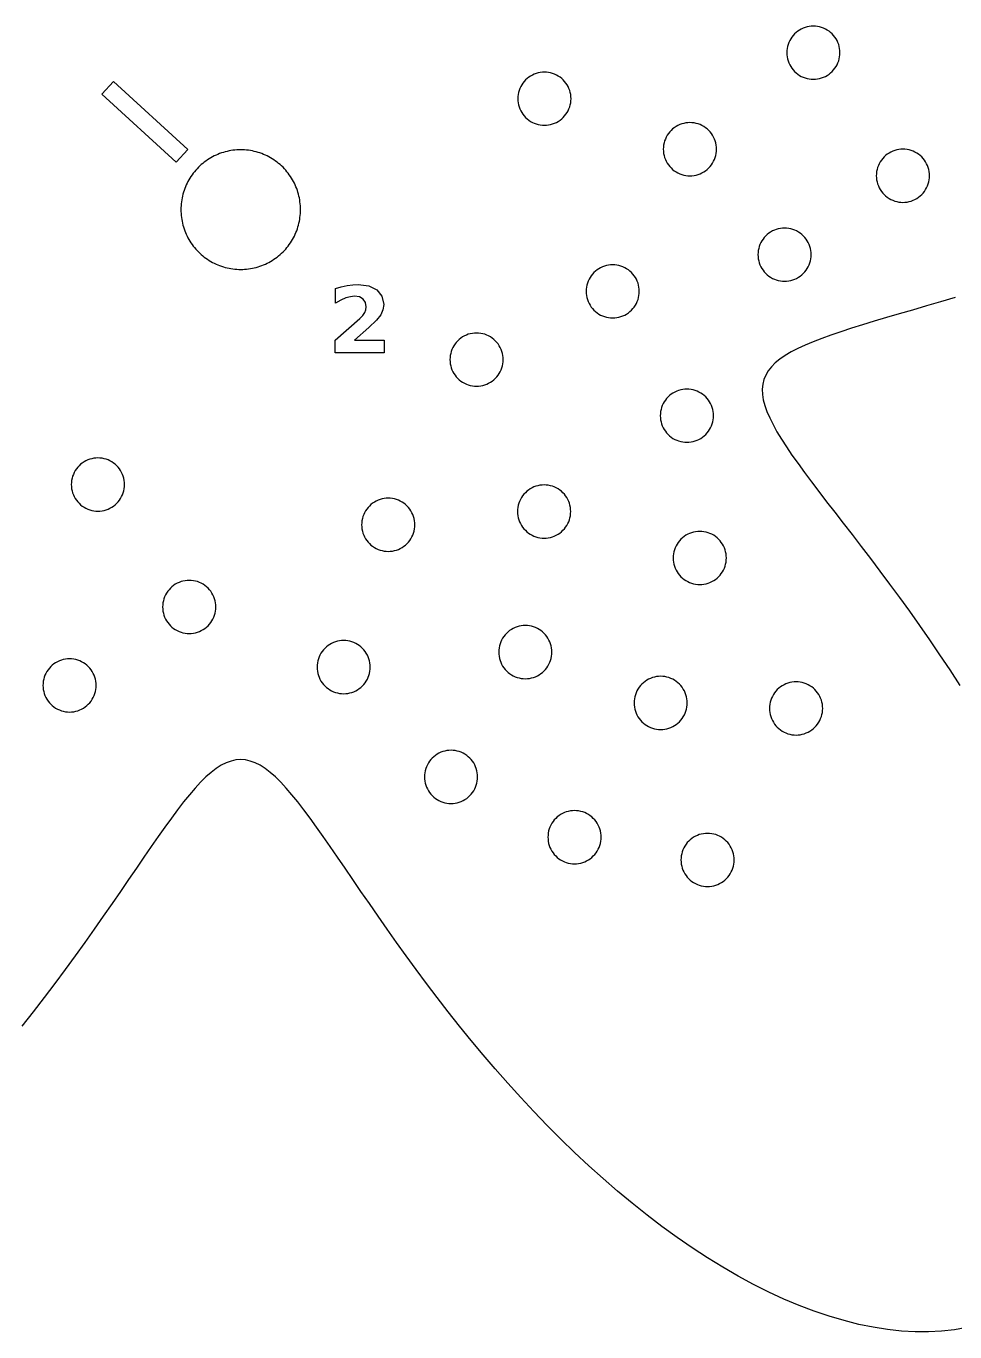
# Model space of a CAD drawing. Header units: millimetres. Extents: x 0 to 411, y 14 to 280.
# Drawn here: x 204.1 to 253, y 149.9 to 218.7 of the extents above; entities that cross this region are included whole.
import ezdxf

# ---------------------------------------------------------------- set-up
doc = ezdxf.new("R2010")
doc.units = ezdxf.units.MM
doc.layers.add('CUT', color=1, linetype='Continuous')
doc.layers.add('ENGRAVE', color=7, linetype='Continuous')

msp = doc.modelspace()

# ---------------------------------------------------------------- linework, layer by layer
at = {"layer": 'CUT'}
for points in [[(246.877, 216.797), (246.915, 216.9), (246.944, 217.006), (246.966, 217.114), (246.979, 217.223), (246.983, 217.333), (246.979, 217.443), (246.966, 217.552), (246.944, 217.66), (246.915, 217.766), (246.877, 217.869), (246.831, 217.969), (246.777, 218.064), (246.716, 218.156), (246.648, 218.242), (246.573, 218.323), (246.492, 218.398), (246.406, 218.466), (246.315, 218.527), (246.219, 218.58), (246.119, 218.626), (246.016, 218.664), (245.91, 218.694), (245.802, 218.716), (245.693, 218.729), (245.583, 218.733), (245.473, 218.729), (245.364, 218.716), (245.256, 218.694), (245.15, 218.664), (245.047, 218.626), (244.948, 218.58), (244.852, 218.527), (244.76, 218.466), (244.674, 218.398), (244.593, 218.323), (244.519, 218.242), (244.45, 218.156), (244.389, 218.064), (244.336, 217.969), (244.29, 217.869), (244.252, 217.766), (244.222, 217.66), (244.2, 217.552), (244.187, 217.443), (244.183, 217.333), (244.187, 217.223), (244.2, 217.114), (244.222, 217.006), (244.252, 216.9), (244.29, 216.797), (244.336, 216.697), (244.389, 216.602), (244.45, 216.51), (244.519, 216.424), (244.593, 216.343), (244.674, 216.268), (244.76, 216.2), (244.852, 216.139), (244.948, 216.086), (245.047, 216.04), (245.15, 216.002), (245.256, 215.972), (245.364, 215.95), (245.473, 215.937), (245.583, 215.933), (245.693, 215.937), (245.802, 215.95), (245.91, 215.972), (246.016, 216.002), (246.119, 216.04), (246.219, 216.086), (246.315, 216.139), (246.406, 216.2), (246.492, 216.268), (246.573, 216.343), (246.648, 216.424), (246.716, 216.51), (246.777, 216.602), (246.831, 216.697), (246.877, 216.797)], [(232.711, 214.373), (232.749, 214.476), (232.779, 214.582), (232.801, 214.69), (232.814, 214.799), (232.818, 214.909), (232.814, 215.019), (232.801, 215.128), (232.779, 215.236), (232.749, 215.342), (232.711, 215.445), (232.665, 215.544), (232.612, 215.64), (232.551, 215.732), (232.482, 215.818), (232.408, 215.899), (232.327, 215.973), (232.241, 216.042), (232.149, 216.103), (232.053, 216.156), (231.954, 216.202), (231.851, 216.24), (231.745, 216.27), (231.637, 216.292), (231.528, 216.305), (231.418, 216.309), (231.308, 216.305), (231.199, 216.292), (231.091, 216.27), (230.985, 216.24), (230.882, 216.202), (230.782, 216.156), (230.686, 216.103), (230.595, 216.042), (230.509, 215.973), (230.428, 215.899), (230.353, 215.818), (230.285, 215.732), (230.224, 215.64), (230.17, 215.544), (230.124, 215.445), (230.086, 215.342), (230.057, 215.236), (230.035, 215.128), (230.022, 215.019), (230.018, 214.909), (230.022, 214.799), (230.035, 214.69), (230.057, 214.582), (230.086, 214.476), (230.124, 214.373), (230.17, 214.273), (230.224, 214.177), (230.285, 214.086), (230.353, 214), (230.428, 213.919), (230.509, 213.844), (230.595, 213.776), (230.686, 213.715), (230.782, 213.662), (230.882, 213.615), (230.985, 213.577), (231.091, 213.548), (231.199, 213.526), (231.308, 213.513), (231.418, 213.509), (231.528, 213.513), (231.637, 213.526), (231.745, 213.548), (231.851, 213.577), (231.954, 213.615), (232.053, 213.662), (232.149, 213.715), (232.241, 213.776), (232.327, 213.844), (232.408, 213.919), (232.482, 214), (232.551, 214.086), (232.612, 214.177), (232.665, 214.273), (232.711, 214.373)], [(240.373, 211.714), (240.411, 211.817), (240.441, 211.923), (240.462, 212.031), (240.475, 212.14), (240.479, 212.25), (240.475, 212.36), (240.462, 212.469), (240.441, 212.577), (240.411, 212.683), (240.373, 212.786), (240.327, 212.886), (240.273, 212.981), (240.212, 213.073), (240.144, 213.159), (240.069, 213.24), (239.989, 213.314), (239.902, 213.383), (239.811, 213.444), (239.715, 213.497), (239.615, 213.543), (239.512, 213.581), (239.406, 213.611), (239.298, 213.633), (239.189, 213.646), (239.079, 213.65), (238.969, 213.646), (238.86, 213.633), (238.752, 213.611), (238.647, 213.581), (238.544, 213.543), (238.444, 213.497), (238.348, 213.444), (238.256, 213.383), (238.17, 213.314), (238.089, 213.24), (238.015, 213.159), (237.947, 213.073), (237.886, 212.981), (237.832, 212.886), (237.786, 212.786), (237.748, 212.683), (237.718, 212.577), (237.697, 212.469), (237.684, 212.36), (237.679, 212.25), (237.684, 212.14), (237.697, 212.031), (237.718, 211.923), (237.748, 211.817), (237.786, 211.714), (237.832, 211.614), (237.886, 211.518), (237.947, 211.427), (238.015, 211.341), (238.089, 211.26), (238.17, 211.185), (238.256, 211.117), (238.348, 211.056), (238.444, 211.003), (238.544, 210.957), (238.647, 210.918), (238.752, 210.889), (238.86, 210.867), (238.969, 210.854), (239.079, 210.85), (239.189, 210.854), (239.298, 210.867), (239.406, 210.889), (239.512, 210.918), (239.615, 210.957), (239.715, 211.003), (239.811, 211.056), (239.902, 211.117), (239.989, 211.185), (240.069, 211.26), (240.144, 211.341), (240.212, 211.427), (240.273, 211.518), (240.327, 211.614), (240.373, 211.714)], [(218.564, 209.273), (218.555, 209.375), (218.543, 209.478), (218.528, 209.58), (218.51, 209.681), (218.488, 209.782), (218.463, 209.882), (218.435, 209.981), (218.403, 210.079), (218.369, 210.176), (218.331, 210.272), (218.29, 210.367), (218.246, 210.46), (218.199, 210.552), (218.148, 210.642), (218.095, 210.73), (218.04, 210.817), (217.981, 210.901), (217.92, 210.984), (217.855, 211.065), (217.789, 211.144), (217.72, 211.22), (217.648, 211.294), (217.574, 211.366), (217.497, 211.435), (217.419, 211.502), (217.338, 211.566), (217.255, 211.627), (217.17, 211.686), (217.084, 211.742), (216.995, 211.795), (216.905, 211.845), (216.814, 211.892), (216.72, 211.936), (216.626, 211.977), (216.53, 212.015), (216.433, 212.049), (216.335, 212.081), (216.236, 212.109), (216.136, 212.134), (216.035, 212.156), (215.934, 212.175), (215.832, 212.19), (215.729, 212.201), (215.626, 212.21), (215.524, 212.215), (215.42, 212.217), (215.317, 212.215), (215.214, 212.21), (215.112, 212.201), (215.009, 212.19), (214.907, 212.175), (214.806, 212.156), (214.705, 212.134), (214.605, 212.109), (214.506, 212.081), (214.408, 212.049), (214.311, 212.015), (214.215, 211.977), (214.12, 211.936), (214.027, 211.892), (213.936, 211.845), (213.845, 211.795), (213.757, 211.742), (213.67, 211.686), (213.586, 211.627), (213.503, 211.566), (213.422, 211.502), (213.344, 211.435), (213.267, 211.366), (213.193, 211.294), (213.121, 211.22), (213.052, 211.144), (212.985, 211.065), (212.921, 210.984), (212.86, 210.901), (212.801, 210.817), (212.745, 210.73), (212.692, 210.642), (212.642, 210.552), (212.595, 210.46), (212.551, 210.367), (212.51, 210.272), (212.472, 210.176), (212.438, 210.079), (212.406, 209.981), (212.378, 209.882), (212.353, 209.782), (212.331, 209.681), (212.313, 209.58), (212.297, 209.478), (212.286, 209.375), (212.277, 209.273), (212.272, 209.17), (212.27, 209.067), (212.272, 208.964), (212.277, 208.861), (212.286, 208.758), (212.297, 208.656), (212.313, 208.554), (212.331, 208.452), (212.353, 208.351), (212.378, 208.251), (212.406, 208.152), (212.438, 208.054), (212.472, 207.957), (212.51, 207.861), (212.551, 207.767), (212.595, 207.673), (212.642, 207.582), (212.692, 207.492), (212.745, 207.403), (212.801, 207.317), (212.86, 207.232), (212.921, 207.149), (212.985, 207.068), (213.052, 206.99), (213.121, 206.913), (213.193, 206.839), (213.267, 206.768), (213.344, 206.698), (213.422, 206.632), (213.503, 206.568), (213.586, 206.506), (213.67, 206.448), (213.757, 206.392), (213.845, 206.339), (213.936, 206.289), (214.027, 206.242), (214.12, 206.197), (214.215, 206.156), (214.311, 206.119), (214.408, 206.084), (214.506, 206.052), (214.605, 206.024), (214.705, 205.999), (214.806, 205.977), (214.907, 205.959), (215.009, 205.944), (215.112, 205.932), (215.214, 205.923), (215.317, 205.918), (215.42, 205.917), (215.524, 205.918), (215.626, 205.923), (215.729, 205.932), (215.832, 205.944), (215.934, 205.959), (216.035, 205.977), (216.136, 205.999), (216.236, 206.024), (216.335, 206.052), (216.433, 206.084), (216.53, 206.119), (216.626, 206.156), (216.72, 206.197), (216.814, 206.242), (216.905, 206.289), (216.995, 206.339), (217.084, 206.392), (217.17, 206.448), (217.255, 206.506), (217.338, 206.568), (217.419, 206.632), (217.497, 206.698), (217.574, 206.768), (217.648, 206.839), (217.72, 206.913), (217.789, 206.99), (217.855, 207.068), (217.92, 207.149), (217.981, 207.232), (218.04, 207.317), (218.095, 207.403), (218.148, 207.492), (218.199, 207.582), (218.246, 207.673), (218.29, 207.767), (218.331, 207.861), (218.369, 207.957), (218.403, 208.054), (218.435, 208.152), (218.463, 208.251), (218.488, 208.351), (218.51, 208.452), (218.528, 208.554), (218.543, 208.656), (218.555, 208.758), (218.564, 208.861), (218.569, 208.964), (218.57, 209.067), (218.569, 209.17), (218.564, 209.273)], [(251.591, 210.314), (251.63, 210.417), (251.659, 210.523), (251.681, 210.631), (251.694, 210.74), (251.698, 210.85), (251.694, 210.96), (251.681, 211.069), (251.659, 211.177), (251.63, 211.283), (251.591, 211.386), (251.545, 211.486), (251.492, 211.581), (251.431, 211.673), (251.363, 211.759), (251.288, 211.84), (251.207, 211.915), (251.121, 211.983), (251.03, 212.044), (250.934, 212.097), (250.834, 212.143), (250.731, 212.181), (250.625, 212.211), (250.517, 212.233), (250.408, 212.246), (250.298, 212.25), (250.188, 212.246), (250.079, 212.233), (249.971, 212.211), (249.865, 212.181), (249.762, 212.143), (249.662, 212.097), (249.567, 212.044), (249.475, 211.983), (249.389, 211.915), (249.308, 211.84), (249.233, 211.759), (249.165, 211.673), (249.104, 211.581), (249.051, 211.486), (249.005, 211.386), (248.967, 211.283), (248.937, 211.177), (248.915, 211.069), (248.902, 210.96), (248.898, 210.85), (248.902, 210.74), (248.915, 210.631), (248.937, 210.523), (248.967, 210.417), (249.005, 210.314), (249.051, 210.214), (249.104, 210.118), (249.165, 210.027), (249.233, 209.941), (249.308, 209.86), (249.389, 209.785), (249.475, 209.717), (249.567, 209.656), (249.662, 209.603), (249.762, 209.557), (249.865, 209.519), (249.971, 209.489), (250.079, 209.467), (250.188, 209.454), (250.298, 209.45), (250.408, 209.454), (250.517, 209.467), (250.625, 209.489), (250.731, 209.519), (250.834, 209.557), (250.934, 209.603), (251.03, 209.656), (251.121, 209.717), (251.207, 209.785), (251.288, 209.86), (251.363, 209.941), (251.431, 210.027), (251.492, 210.118), (251.545, 210.214), (251.591, 210.314)], [(245.356, 206.158), (245.395, 206.261), (245.424, 206.367), (245.446, 206.475), (245.459, 206.584), (245.463, 206.694), (245.459, 206.804), (245.446, 206.913), (245.424, 207.021), (245.395, 207.126), (245.356, 207.229), (245.31, 207.329), (245.257, 207.425), (245.196, 207.517), (245.128, 207.603), (245.053, 207.684), (244.972, 207.758), (244.886, 207.826), (244.795, 207.887), (244.699, 207.941), (244.599, 207.987), (244.496, 208.025), (244.39, 208.055), (244.282, 208.076), (244.173, 208.089), (244.063, 208.094), (243.953, 208.089), (243.844, 208.076), (243.736, 208.055), (243.63, 208.025), (243.527, 207.987), (243.427, 207.941), (243.332, 207.887), (243.24, 207.826), (243.154, 207.758), (243.073, 207.684), (242.998, 207.603), (242.93, 207.517), (242.869, 207.425), (242.816, 207.329), (242.77, 207.229), (242.732, 207.126), (242.702, 207.021), (242.68, 206.913), (242.667, 206.804), (242.663, 206.694), (242.667, 206.584), (242.68, 206.475), (242.702, 206.367), (242.732, 206.261), (242.77, 206.158), (242.816, 206.058), (242.869, 205.962), (242.93, 205.871), (242.998, 205.784), (243.073, 205.704), (243.154, 205.629), (243.24, 205.561), (243.332, 205.5), (243.427, 205.446), (243.527, 205.4), (243.63, 205.362), (243.736, 205.332), (243.844, 205.311), (243.953, 205.298), (244.063, 205.294), (244.173, 205.298), (244.282, 205.311), (244.39, 205.332), (244.496, 205.362), (244.599, 205.4), (244.699, 205.446), (244.795, 205.5), (244.886, 205.561), (244.972, 205.629), (245.053, 205.704), (245.128, 205.784), (245.196, 205.871), (245.257, 205.962), (245.31, 206.058), (245.356, 206.158)], [(236.308, 204.223), (236.346, 204.326), (236.375, 204.432), (236.397, 204.54), (236.41, 204.649), (236.414, 204.759), (236.41, 204.869), (236.397, 204.978), (236.375, 205.086), (236.346, 205.192), (236.308, 205.295), (236.262, 205.395), (236.208, 205.491), (236.147, 205.582), (236.079, 205.668), (236.004, 205.749), (235.923, 205.824), (235.837, 205.892), (235.746, 205.953), (235.65, 206.006), (235.55, 206.052), (235.447, 206.091), (235.341, 206.12), (235.233, 206.142), (235.124, 206.155), (235.014, 206.159), (234.904, 206.155), (234.795, 206.142), (234.687, 206.12), (234.582, 206.091), (234.478, 206.052), (234.379, 206.006), (234.283, 205.953), (234.191, 205.892), (234.105, 205.824), (234.024, 205.749), (233.95, 205.668), (233.882, 205.582), (233.82, 205.491), (233.767, 205.395), (233.721, 205.295), (233.683, 205.192), (233.653, 205.086), (233.631, 204.978), (233.618, 204.869), (233.614, 204.759), (233.618, 204.649), (233.631, 204.54), (233.653, 204.432), (233.683, 204.326), (233.721, 204.223), (233.767, 204.123), (233.82, 204.028), (233.882, 203.936), (233.95, 203.85), (234.024, 203.769), (234.105, 203.694), (234.191, 203.626), (234.283, 203.565), (234.379, 203.512), (234.478, 203.466), (234.582, 203.428), (234.687, 203.398), (234.795, 203.376), (234.904, 203.363), (235.014, 203.359), (235.124, 203.363), (235.233, 203.376), (235.341, 203.398), (235.447, 203.428), (235.55, 203.466), (235.65, 203.512), (235.746, 203.565), (235.837, 203.626), (235.923, 203.694), (236.004, 203.769), (236.079, 203.85), (236.147, 203.936), (236.208, 204.028), (236.262, 204.123), (236.308, 204.223)], [(229.135, 200.63), (229.173, 200.733), (229.202, 200.839), (229.224, 200.947), (229.237, 201.056), (229.241, 201.166), (229.237, 201.276), (229.224, 201.385), (229.202, 201.492), (229.173, 201.598), (229.135, 201.701), (229.088, 201.801), (229.035, 201.897), (228.974, 201.989), (228.906, 202.075), (228.831, 202.156), (228.75, 202.23), (228.664, 202.298), (228.573, 202.359), (228.477, 202.413), (228.377, 202.459), (228.274, 202.497), (228.168, 202.527), (228.06, 202.548), (227.951, 202.561), (227.841, 202.566), (227.731, 202.561), (227.622, 202.548), (227.514, 202.527), (227.408, 202.497), (227.305, 202.459), (227.206, 202.413), (227.11, 202.359), (227.018, 202.298), (226.932, 202.23), (226.851, 202.156), (226.777, 202.075), (226.708, 201.989), (226.647, 201.897), (226.594, 201.801), (226.548, 201.701), (226.51, 201.598), (226.48, 201.492), (226.458, 201.385), (226.445, 201.276), (226.441, 201.166), (226.445, 201.056), (226.458, 200.947), (226.48, 200.839), (226.51, 200.733), (226.548, 200.63), (226.594, 200.53), (226.647, 200.434), (226.708, 200.343), (226.777, 200.256), (226.851, 200.176), (226.932, 200.101), (227.018, 200.033), (227.11, 199.972), (227.206, 199.918), (227.305, 199.872), (227.408, 199.834), (227.514, 199.804), (227.622, 199.783), (227.731, 199.77), (227.841, 199.766), (227.951, 199.77), (228.06, 199.783), (228.168, 199.804), (228.274, 199.834), (228.377, 199.872), (228.477, 199.918), (228.573, 199.972), (228.664, 200.033), (228.75, 200.101), (228.831, 200.176), (228.906, 200.256), (228.974, 200.343), (229.035, 200.434), (229.088, 200.53), (229.135, 200.63)], [(240.213, 197.674), (240.251, 197.777), (240.281, 197.883), (240.302, 197.99), (240.315, 198.1), (240.32, 198.209), (240.315, 198.319), (240.302, 198.428), (240.281, 198.536), (240.251, 198.642), (240.213, 198.745), (240.167, 198.845), (240.113, 198.941), (240.052, 199.032), (239.984, 199.119), (239.91, 199.199), (239.829, 199.274), (239.743, 199.342), (239.651, 199.403), (239.555, 199.457), (239.455, 199.503), (239.352, 199.541), (239.247, 199.571), (239.139, 199.592), (239.03, 199.605), (238.92, 199.609), (238.81, 199.605), (238.701, 199.592), (238.593, 199.571), (238.487, 199.541), (238.384, 199.503), (238.284, 199.457), (238.188, 199.403), (238.097, 199.342), (238.01, 199.274), (237.93, 199.199), (237.855, 199.119), (237.787, 199.032), (237.726, 198.941), (237.672, 198.845), (237.626, 198.745), (237.588, 198.642), (237.558, 198.536), (237.537, 198.428), (237.524, 198.319), (237.52, 198.209), (237.524, 198.1), (237.537, 197.99), (237.558, 197.883), (237.588, 197.777), (237.626, 197.674), (237.672, 197.574), (237.726, 197.478), (237.787, 197.387), (237.855, 197.3), (237.93, 197.219), (238.01, 197.145), (238.097, 197.077), (238.188, 197.016), (238.284, 196.962), (238.384, 196.916), (238.487, 196.878), (238.593, 196.848), (238.701, 196.827), (238.81, 196.814), (238.92, 196.809), (239.03, 196.814), (239.139, 196.827), (239.247, 196.848), (239.352, 196.878), (239.455, 196.916), (239.555, 196.962), (239.651, 197.016), (239.743, 197.077), (239.829, 197.145), (239.91, 197.219), (239.984, 197.3), (240.052, 197.387), (240.113, 197.478), (240.167, 197.574), (240.213, 197.674)], [(209.193, 194.049), (209.231, 194.152), (209.26, 194.258), (209.282, 194.366), (209.295, 194.475), (209.299, 194.585), (209.295, 194.695), (209.282, 194.804), (209.26, 194.912), (209.231, 195.018), (209.193, 195.121), (209.147, 195.22), (209.093, 195.316), (209.032, 195.408), (208.964, 195.494), (208.889, 195.575), (208.808, 195.649), (208.722, 195.718), (208.631, 195.779), (208.535, 195.832), (208.435, 195.878), (208.332, 195.916), (208.226, 195.946), (208.118, 195.968), (208.009, 195.981), (207.899, 195.985), (207.789, 195.981), (207.68, 195.968), (207.572, 195.946), (207.467, 195.916), (207.363, 195.878), (207.264, 195.832), (207.168, 195.779), (207.076, 195.718), (206.99, 195.649), (206.909, 195.575), (206.835, 195.494), (206.767, 195.408), (206.705, 195.316), (206.652, 195.22), (206.606, 195.121), (206.568, 195.018), (206.538, 194.912), (206.516, 194.804), (206.503, 194.695), (206.499, 194.585), (206.503, 194.475), (206.516, 194.366), (206.538, 194.258), (206.568, 194.152), (206.606, 194.049), (206.652, 193.949), (206.705, 193.853), (206.767, 193.762), (206.835, 193.676), (206.909, 193.595), (206.99, 193.52), (207.076, 193.452), (207.168, 193.391), (207.264, 193.337), (207.363, 193.291), (207.467, 193.253), (207.572, 193.224), (207.68, 193.202), (207.789, 193.189), (207.899, 193.185), (208.009, 193.189), (208.118, 193.202), (208.226, 193.224), (208.332, 193.253), (208.435, 193.291), (208.535, 193.337), (208.631, 193.391), (208.722, 193.452), (208.808, 193.52), (208.889, 193.595), (208.964, 193.676), (209.032, 193.762), (209.093, 193.853), (209.147, 193.949), (209.193, 194.049)], [(232.695, 192.627), (232.733, 192.73), (232.763, 192.836), (232.785, 192.944), (232.798, 193.053), (232.802, 193.163), (232.798, 193.273), (232.785, 193.382), (232.763, 193.49), (232.733, 193.596), (232.695, 193.699), (232.649, 193.799), (232.596, 193.894), (232.535, 193.986), (232.466, 194.072), (232.392, 194.153), (232.311, 194.228), (232.225, 194.296), (232.133, 194.357), (232.038, 194.41), (231.938, 194.456), (231.835, 194.494), (231.729, 194.524), (231.621, 194.546), (231.512, 194.559), (231.402, 194.563), (231.292, 194.559), (231.183, 194.546), (231.075, 194.524), (230.969, 194.494), (230.866, 194.456), (230.766, 194.41), (230.67, 194.357), (230.579, 194.296), (230.493, 194.228), (230.412, 194.153), (230.337, 194.072), (230.269, 193.986), (230.208, 193.894), (230.155, 193.799), (230.108, 193.699), (230.07, 193.596), (230.041, 193.49), (230.019, 193.382), (230.006, 193.273), (230.002, 193.163), (230.006, 193.053), (230.019, 192.944), (230.041, 192.836), (230.07, 192.73), (230.108, 192.627), (230.155, 192.527), (230.208, 192.431), (230.269, 192.34), (230.337, 192.254), (230.412, 192.173), (230.493, 192.098), (230.579, 192.03), (230.67, 191.969), (230.766, 191.916), (230.866, 191.87), (230.969, 191.831), (231.075, 191.802), (231.183, 191.78), (231.292, 191.767), (231.402, 191.763), (231.512, 191.767), (231.621, 191.78), (231.729, 191.802), (231.835, 191.831), (231.938, 191.87), (232.038, 191.916), (232.133, 191.969), (232.225, 192.03), (232.311, 192.098), (232.392, 192.173), (232.466, 192.254), (232.535, 192.34), (232.596, 192.431), (232.649, 192.527), (232.695, 192.627)], [(224.484, 191.926), (224.522, 192.029), (224.552, 192.135), (224.574, 192.243), (224.586, 192.352), (224.591, 192.462), (224.586, 192.572), (224.574, 192.681), (224.552, 192.789), (224.522, 192.895), (224.484, 192.998), (224.438, 193.098), (224.384, 193.193), (224.323, 193.285), (224.255, 193.371), (224.181, 193.452), (224.1, 193.527), (224.014, 193.595), (223.922, 193.656), (223.826, 193.709), (223.727, 193.755), (223.623, 193.793), (223.518, 193.823), (223.41, 193.845), (223.301, 193.858), (223.191, 193.862), (223.081, 193.858), (222.972, 193.845), (222.864, 193.823), (222.758, 193.793), (222.655, 193.755), (222.555, 193.709), (222.459, 193.656), (222.368, 193.595), (222.282, 193.527), (222.201, 193.452), (222.126, 193.371), (222.058, 193.285), (221.997, 193.193), (221.943, 193.098), (221.897, 192.998), (221.859, 192.895), (221.829, 192.789), (221.808, 192.681), (221.795, 192.572), (221.791, 192.462), (221.795, 192.352), (221.808, 192.243), (221.829, 192.135), (221.859, 192.029), (221.897, 191.926), (221.943, 191.826), (221.997, 191.73), (222.058, 191.639), (222.126, 191.553), (222.201, 191.472), (222.282, 191.397), (222.368, 191.329), (222.459, 191.268), (222.555, 191.215), (222.655, 191.169), (222.758, 191.13), (222.864, 191.101), (222.972, 191.079), (223.081, 191.066), (223.191, 191.062), (223.301, 191.066), (223.41, 191.079), (223.518, 191.101), (223.623, 191.13), (223.727, 191.169), (223.826, 191.215), (223.922, 191.268), (224.014, 191.329), (224.1, 191.397), (224.181, 191.472), (224.255, 191.553), (224.323, 191.639), (224.384, 191.73), (224.438, 191.826), (224.484, 191.926)], [(240.932, 190.282), (240.962, 190.388), (240.983, 190.496), (240.996, 190.605), (241, 190.715), (240.996, 190.825), (240.983, 190.934), (240.962, 191.042), (240.932, 191.148), (240.894, 191.251), (240.848, 191.351), (240.794, 191.446), (240.733, 191.538), (240.665, 191.624), (240.59, 191.705), (240.51, 191.78), (240.423, 191.848), (240.332, 191.909), (240.236, 191.962), (240.136, 192.008), (240.033, 192.046), (239.927, 192.076), (239.819, 192.098), (239.71, 192.111), (239.6, 192.115), (239.491, 192.111), (239.381, 192.098), (239.274, 192.076), (239.168, 192.046), (239.065, 192.008), (238.965, 191.962), (238.869, 191.909), (238.778, 191.848), (238.691, 191.78), (238.61, 191.705), (238.536, 191.624), (238.468, 191.538), (238.407, 191.446), (238.353, 191.351), (238.307, 191.251), (238.269, 191.148), (238.239, 191.042), (238.218, 190.934), (238.205, 190.825), (238.2, 190.715), (238.205, 190.605), (238.218, 190.496), (238.239, 190.388), (238.269, 190.282), (238.307, 190.179), (238.353, 190.079), (238.407, 189.983), (238.468, 189.892), (238.536, 189.806), (238.61, 189.725), (238.691, 189.65), (238.778, 189.582), (238.869, 189.521), (238.965, 189.468), (239.065, 189.422), (239.168, 189.383), (239.274, 189.354), (239.381, 189.332), (239.491, 189.319), (239.6, 189.315), (239.71, 189.319), (239.819, 189.332), (239.927, 189.354), (240.033, 189.383), (240.136, 189.422), (240.236, 189.468), (240.332, 189.521), (240.423, 189.582), (240.51, 189.65), (240.59, 189.725), (240.665, 189.806), (240.733, 189.892), (240.794, 189.983), (240.848, 190.079), (240.894, 190.179), (240.932, 190.282)], [(214.002, 187.601), (214.04, 187.704), (214.07, 187.81), (214.091, 187.918), (214.104, 188.027), (214.108, 188.137), (214.104, 188.247), (214.091, 188.356), (214.07, 188.464), (214.04, 188.57), (214.002, 188.673), (213.956, 188.773), (213.902, 188.869), (213.841, 188.96), (213.773, 189.046), (213.698, 189.127), (213.618, 189.202), (213.531, 189.27), (213.44, 189.331), (213.344, 189.384), (213.244, 189.43), (213.141, 189.469), (213.035, 189.498), (212.927, 189.52), (212.818, 189.533), (212.708, 189.537), (212.598, 189.533), (212.489, 189.52), (212.381, 189.498), (212.276, 189.469), (212.173, 189.43), (212.073, 189.384), (211.977, 189.331), (211.885, 189.27), (211.799, 189.202), (211.718, 189.127), (211.644, 189.046), (211.576, 188.96), (211.515, 188.869), (211.461, 188.773), (211.415, 188.673), (211.377, 188.57), (211.347, 188.464), (211.326, 188.356), (211.313, 188.247), (211.308, 188.137), (211.313, 188.027), (211.326, 187.918), (211.347, 187.81), (211.377, 187.704), (211.415, 187.601), (211.461, 187.501), (211.515, 187.406), (211.576, 187.314), (211.644, 187.228), (211.718, 187.147), (211.799, 187.072), (211.885, 187.004), (211.977, 186.943), (212.073, 186.89), (212.173, 186.844), (212.276, 186.806), (212.381, 186.776), (212.489, 186.754), (212.598, 186.741), (212.708, 186.737), (212.818, 186.741), (212.927, 186.754), (213.035, 186.776), (213.141, 186.806), (213.244, 186.844), (213.344, 186.89), (213.44, 186.943), (213.531, 187.004), (213.618, 187.072), (213.698, 187.147), (213.773, 187.228), (213.841, 187.314), (213.902, 187.406), (213.956, 187.501), (214.002, 187.601)], [(231.703, 185.22), (231.741, 185.323), (231.771, 185.429), (231.792, 185.536), (231.805, 185.646), (231.809, 185.755), (231.805, 185.865), (231.792, 185.974), (231.771, 186.082), (231.741, 186.188), (231.703, 186.291), (231.657, 186.391), (231.603, 186.487), (231.542, 186.578), (231.474, 186.665), (231.399, 186.745), (231.319, 186.82), (231.232, 186.888), (231.141, 186.949), (231.045, 187.003), (230.945, 187.049), (230.842, 187.087), (230.736, 187.117), (230.628, 187.138), (230.519, 187.151), (230.409, 187.155), (230.3, 187.151), (230.19, 187.138), (230.083, 187.117), (229.977, 187.087), (229.874, 187.049), (229.774, 187.003), (229.678, 186.949), (229.586, 186.888), (229.5, 186.82), (229.419, 186.745), (229.345, 186.665), (229.277, 186.578), (229.216, 186.487), (229.162, 186.391), (229.116, 186.291), (229.078, 186.188), (229.048, 186.082), (229.027, 185.974), (229.014, 185.865), (229.009, 185.755), (229.014, 185.646), (229.027, 185.536), (229.048, 185.429), (229.078, 185.323), (229.116, 185.22), (229.162, 185.12), (229.216, 185.024), (229.277, 184.933), (229.345, 184.846), (229.419, 184.765), (229.5, 184.691), (229.586, 184.623), (229.678, 184.562), (229.774, 184.508), (229.874, 184.462), (229.977, 184.424), (230.083, 184.394), (230.19, 184.373), (230.3, 184.36), (230.409, 184.355), (230.519, 184.36), (230.628, 184.373), (230.736, 184.394), (230.842, 184.424), (230.945, 184.462), (231.045, 184.508), (231.141, 184.562), (231.232, 184.623), (231.319, 184.691), (231.399, 184.765), (231.474, 184.846), (231.542, 184.933), (231.603, 185.024), (231.657, 185.12), (231.703, 185.22)], [(222.136, 184.43), (222.174, 184.533), (222.204, 184.638), (222.225, 184.746), (222.238, 184.855), (222.242, 184.965), (222.238, 185.075), (222.225, 185.184), (222.204, 185.292), (222.174, 185.398), (222.136, 185.501), (222.09, 185.601), (222.036, 185.697), (221.975, 185.788), (221.907, 185.875), (221.832, 185.955), (221.752, 186.03), (221.665, 186.098), (221.574, 186.159), (221.478, 186.213), (221.378, 186.259), (221.275, 186.297), (221.169, 186.327), (221.061, 186.348), (220.952, 186.361), (220.842, 186.365), (220.733, 186.361), (220.623, 186.348), (220.516, 186.327), (220.41, 186.297), (220.307, 186.259), (220.207, 186.213), (220.111, 186.159), (220.02, 186.098), (219.933, 186.03), (219.853, 185.955), (219.778, 185.875), (219.71, 185.788), (219.649, 185.697), (219.595, 185.601), (219.549, 185.501), (219.511, 185.398), (219.481, 185.292), (219.46, 185.184), (219.447, 185.075), (219.442, 184.965), (219.447, 184.855), (219.46, 184.746), (219.481, 184.638), (219.511, 184.533), (219.549, 184.43), (219.595, 184.33), (219.649, 184.234), (219.71, 184.142), (219.778, 184.056), (219.853, 183.975), (219.933, 183.901), (220.02, 183.833), (220.111, 183.772), (220.207, 183.718), (220.307, 183.672), (220.41, 183.634), (220.516, 183.604), (220.623, 183.583), (220.733, 183.57), (220.842, 183.565), (220.952, 183.57), (221.061, 183.583), (221.169, 183.604), (221.275, 183.634), (221.378, 183.672), (221.478, 183.718), (221.574, 183.772), (221.665, 183.833), (221.752, 183.901), (221.832, 183.975), (221.907, 184.056), (221.975, 184.142), (222.036, 184.234), (222.09, 184.33), (222.136, 184.43)], [(207.699, 183.466), (207.737, 183.569), (207.766, 183.675), (207.788, 183.783), (207.801, 183.892), (207.805, 184.002), (207.801, 184.112), (207.788, 184.221), (207.766, 184.329), (207.737, 184.434), (207.699, 184.538), (207.653, 184.637), (207.599, 184.733), (207.538, 184.825), (207.47, 184.911), (207.395, 184.992), (207.314, 185.066), (207.228, 185.134), (207.137, 185.196), (207.041, 185.249), (206.941, 185.295), (206.838, 185.333), (206.732, 185.363), (206.624, 185.385), (206.515, 185.398), (206.405, 185.402), (206.295, 185.398), (206.186, 185.385), (206.078, 185.363), (205.973, 185.333), (205.869, 185.295), (205.77, 185.249), (205.674, 185.196), (205.582, 185.134), (205.496, 185.066), (205.415, 184.992), (205.341, 184.911), (205.273, 184.825), (205.211, 184.733), (205.158, 184.637), (205.112, 184.538), (205.074, 184.434), (205.044, 184.329), (205.022, 184.221), (205.009, 184.112), (205.005, 184.002), (205.009, 183.892), (205.022, 183.783), (205.044, 183.675), (205.074, 183.569), (205.112, 183.466), (205.158, 183.366), (205.211, 183.27), (205.273, 183.179), (205.341, 183.093), (205.415, 183.012), (205.496, 182.937), (205.582, 182.869), (205.674, 182.808), (205.77, 182.754), (205.869, 182.708), (205.973, 182.67), (206.078, 182.641), (206.186, 182.619), (206.295, 182.606), (206.405, 182.602), (206.515, 182.606), (206.624, 182.619), (206.732, 182.641), (206.838, 182.67), (206.941, 182.708), (207.041, 182.754), (207.137, 182.808), (207.228, 182.869), (207.314, 182.937), (207.395, 183.012), (207.47, 183.093), (207.538, 183.179), (207.599, 183.27), (207.653, 183.366), (207.699, 183.466)], [(238.832, 182.546), (238.87, 182.649), (238.899, 182.755), (238.921, 182.863), (238.934, 182.972), (238.938, 183.082), (238.934, 183.192), (238.921, 183.301), (238.899, 183.409), (238.87, 183.515), (238.832, 183.618), (238.786, 183.717), (238.732, 183.813), (238.671, 183.905), (238.603, 183.991), (238.528, 184.072), (238.447, 184.146), (238.361, 184.215), (238.27, 184.276), (238.174, 184.329), (238.074, 184.375), (237.971, 184.413), (237.865, 184.443), (237.757, 184.465), (237.648, 184.478), (237.538, 184.482), (237.428, 184.478), (237.319, 184.465), (237.211, 184.443), (237.106, 184.413), (237.002, 184.375), (236.903, 184.329), (236.807, 184.276), (236.715, 184.215), (236.629, 184.146), (236.548, 184.072), (236.474, 183.991), (236.406, 183.905), (236.344, 183.813), (236.291, 183.717), (236.245, 183.618), (236.207, 183.515), (236.177, 183.409), (236.155, 183.301), (236.142, 183.192), (236.138, 183.082), (236.142, 182.972), (236.155, 182.863), (236.177, 182.755), (236.207, 182.649), (236.245, 182.546), (236.291, 182.446), (236.344, 182.35), (236.406, 182.259), (236.474, 182.173), (236.548, 182.092), (236.629, 182.017), (236.715, 181.949), (236.807, 181.888), (236.903, 181.834), (237.002, 181.788), (237.106, 181.75), (237.211, 181.721), (237.319, 181.699), (237.428, 181.686), (237.538, 181.682), (237.648, 181.686), (237.757, 181.699), (237.865, 181.721), (237.971, 181.75), (238.074, 181.788), (238.174, 181.834), (238.27, 181.888), (238.361, 181.949), (238.447, 182.017), (238.528, 182.092), (238.603, 182.173), (238.671, 182.259), (238.732, 182.35), (238.786, 182.446), (238.832, 182.546)], [(245.966, 182.254), (246.004, 182.357), (246.034, 182.463), (246.056, 182.57), (246.068, 182.68), (246.073, 182.789), (246.068, 182.899), (246.056, 183.008), (246.034, 183.116), (246.004, 183.222), (245.966, 183.325), (245.92, 183.425), (245.866, 183.521), (245.805, 183.612), (245.737, 183.699), (245.663, 183.779), (245.582, 183.854), (245.496, 183.922), (245.404, 183.983), (245.308, 184.037), (245.209, 184.083), (245.105, 184.121), (245, 184.151), (244.892, 184.172), (244.783, 184.185), (244.673, 184.189), (244.563, 184.185), (244.454, 184.172), (244.346, 184.151), (244.24, 184.121), (244.137, 184.083), (244.037, 184.037), (243.941, 183.983), (243.85, 183.922), (243.764, 183.854), (243.683, 183.779), (243.608, 183.699), (243.54, 183.612), (243.479, 183.521), (243.425, 183.425), (243.379, 183.325), (243.341, 183.222), (243.311, 183.116), (243.29, 183.008), (243.277, 182.899), (243.273, 182.789), (243.277, 182.68), (243.29, 182.57), (243.311, 182.463), (243.341, 182.357), (243.379, 182.254), (243.425, 182.154), (243.479, 182.058), (243.54, 181.967), (243.608, 181.88), (243.683, 181.799), (243.764, 181.725), (243.85, 181.657), (243.941, 181.596), (244.037, 181.542), (244.137, 181.496), (244.24, 181.458), (244.346, 181.428), (244.454, 181.407), (244.563, 181.394), (244.673, 181.389), (244.783, 181.394), (244.892, 181.407), (245, 181.428), (245.105, 181.458), (245.209, 181.496), (245.308, 181.542), (245.404, 181.596), (245.496, 181.657), (245.582, 181.725), (245.663, 181.799), (245.737, 181.88), (245.805, 181.967), (245.866, 182.058), (245.92, 182.154), (245.966, 182.254)], [(227.792, 178.649), (227.83, 178.752), (227.86, 178.858), (227.882, 178.965), (227.895, 179.075), (227.899, 179.184), (227.895, 179.294), (227.882, 179.403), (227.86, 179.511), (227.83, 179.617), (227.792, 179.72), (227.746, 179.82), (227.693, 179.916), (227.632, 180.007), (227.563, 180.094), (227.489, 180.174), (227.408, 180.249), (227.322, 180.317), (227.23, 180.378), (227.134, 180.432), (227.035, 180.478), (226.932, 180.516), (226.826, 180.546), (226.718, 180.567), (226.609, 180.58), (226.499, 180.584), (226.389, 180.58), (226.28, 180.567), (226.172, 180.546), (226.066, 180.516), (225.963, 180.478), (225.863, 180.432), (225.767, 180.378), (225.676, 180.317), (225.59, 180.249), (225.509, 180.174), (225.434, 180.094), (225.366, 180.007), (225.305, 179.916), (225.251, 179.82), (225.205, 179.72), (225.167, 179.617), (225.138, 179.511), (225.116, 179.403), (225.103, 179.294), (225.099, 179.184), (225.103, 179.075), (225.116, 178.965), (225.138, 178.858), (225.167, 178.752), (225.205, 178.649), (225.251, 178.549), (225.305, 178.453), (225.366, 178.362), (225.434, 178.275), (225.509, 178.195), (225.59, 178.12), (225.676, 178.052), (225.767, 177.991), (225.863, 177.937), (225.963, 177.891), (226.066, 177.853), (226.172, 177.823), (226.28, 177.802), (226.389, 177.789), (226.499, 177.784), (226.609, 177.789), (226.718, 177.802), (226.826, 177.823), (226.932, 177.853), (227.035, 177.891), (227.134, 177.937), (227.23, 177.991), (227.322, 178.052), (227.408, 178.12), (227.489, 178.195), (227.563, 178.275), (227.632, 178.362), (227.693, 178.453), (227.746, 178.549), (227.792, 178.649)], [(234.295, 175.472), (234.333, 175.575), (234.363, 175.681), (234.384, 175.789), (234.397, 175.898), (234.401, 176.008), (234.397, 176.118), (234.384, 176.227), (234.363, 176.335), (234.333, 176.441), (234.295, 176.544), (234.249, 176.644), (234.195, 176.74), (234.134, 176.831), (234.066, 176.917), (233.991, 176.998), (233.911, 177.073), (233.824, 177.141), (233.733, 177.202), (233.637, 177.255), (233.537, 177.301), (233.434, 177.34), (233.328, 177.369), (233.22, 177.391), (233.111, 177.404), (233.001, 177.408), (232.892, 177.404), (232.782, 177.391), (232.675, 177.369), (232.569, 177.34), (232.466, 177.301), (232.366, 177.255), (232.27, 177.202), (232.179, 177.141), (232.092, 177.073), (232.012, 176.998), (231.937, 176.917), (231.869, 176.831), (231.808, 176.74), (231.754, 176.644), (231.708, 176.544), (231.67, 176.441), (231.64, 176.335), (231.619, 176.227), (231.606, 176.118), (231.601, 176.008), (231.606, 175.898), (231.619, 175.789), (231.64, 175.681), (231.67, 175.575), (231.708, 175.472), (231.754, 175.372), (231.808, 175.277), (231.869, 175.185), (231.937, 175.099), (232.012, 175.018), (232.092, 174.943), (232.179, 174.875), (232.27, 174.814), (232.366, 174.761), (232.466, 174.715), (232.569, 174.677), (232.675, 174.647), (232.782, 174.625), (232.892, 174.612), (233.001, 174.608), (233.111, 174.612), (233.22, 174.625), (233.328, 174.647), (233.434, 174.677), (233.537, 174.715), (233.637, 174.761), (233.733, 174.814), (233.824, 174.875), (233.911, 174.943), (233.991, 175.018), (234.066, 175.099), (234.134, 175.185), (234.195, 175.277), (234.249, 175.372), (234.295, 175.472)], [(241.301, 174.274), (241.339, 174.377), (241.369, 174.483), (241.39, 174.591), (241.403, 174.7), (241.407, 174.81), (241.403, 174.919), (241.39, 175.029), (241.369, 175.136), (241.339, 175.242), (241.301, 175.345), (241.255, 175.445), (241.201, 175.541), (241.14, 175.632), (241.072, 175.719), (240.997, 175.8), (240.917, 175.874), (240.83, 175.942), (240.739, 176.003), (240.643, 176.057), (240.543, 176.103), (240.44, 176.141), (240.334, 176.171), (240.226, 176.192), (240.117, 176.205), (240.007, 176.21), (239.898, 176.205), (239.788, 176.192), (239.681, 176.171), (239.575, 176.141), (239.472, 176.103), (239.372, 176.057), (239.276, 176.003), (239.184, 175.942), (239.098, 175.874), (239.017, 175.8), (238.943, 175.719), (238.875, 175.632), (238.814, 175.541), (238.76, 175.445), (238.714, 175.345), (238.676, 175.242), (238.646, 175.136), (238.625, 175.029), (238.612, 174.919), (238.607, 174.81), (238.612, 174.7), (238.625, 174.591), (238.646, 174.483), (238.676, 174.377), (238.714, 174.274), (238.76, 174.174), (238.814, 174.078), (238.875, 173.987), (238.943, 173.9), (239.017, 173.82), (239.098, 173.745), (239.184, 173.677), (239.276, 173.616), (239.372, 173.562), (239.472, 173.516), (239.575, 173.478), (239.681, 173.448), (239.788, 173.427), (239.898, 173.414), (240.007, 173.41), (240.117, 173.414), (240.226, 173.427), (240.334, 173.448), (240.44, 173.478), (240.543, 173.516), (240.643, 173.562), (240.739, 173.616), (240.83, 173.677), (240.917, 173.745), (240.997, 173.82), (241.072, 173.9), (241.14, 173.987), (241.201, 174.078), (241.255, 174.174), (241.301, 174.274)]]:
    msp.add_lwpolyline(points, close=True, dxfattribs=at)
for points in [[(253.057, 204.445), (252.283, 204.214), (251.533, 203.991), (250.806, 203.778), (250.106, 203.573), (249.432, 203.375), (248.787, 203.183), (248.171, 202.997), (247.585, 202.814), (247.031, 202.635), (246.509, 202.458), (246.021, 202.283), (245.566, 202.107), (245.146, 201.93), (244.76, 201.751), (244.41, 201.569), (244.097, 201.383), (243.819, 201.191), (243.577, 200.993), (243.372, 200.787), (243.204, 200.573), (243.071, 200.348), (242.975, 200.114), (242.915, 199.867), (242.89, 199.608), (242.901, 199.335), (242.945, 199.048), (243.024, 198.746), (243.136, 198.428), (243.281, 198.092), (243.457, 197.739), (243.663, 197.368), (243.899, 196.978), (244.164, 196.569), (244.456, 196.139), (244.774, 195.689), (245.117, 195.219), (245.484, 194.727), (245.873, 194.214), (246.282, 193.68), (246.711, 193.124), (247.157, 192.546), (247.619, 191.946), (248.096, 191.325), (248.585, 190.683), (249.086, 190.02), (249.596, 189.335), (250.114, 188.63), (250.638, 187.906), (251.167, 187.161), (251.698, 186.398), (252.23, 185.617), (252.761, 184.818), (253.289, 184.002)], [(253.664, 150.177), (253.011, 150.061), (252.339, 149.985), (251.649, 149.948), (250.941, 149.95), (250.219, 149.991), (249.482, 150.071), (248.732, 150.189), (247.97, 150.345), (247.198, 150.539), (246.417, 150.77), (245.629, 151.037), (244.834, 151.34), (244.034, 151.677), (243.23, 152.048), (242.424, 152.452), (241.617, 152.888), (240.81, 153.354), (240.005, 153.849), (239.202, 154.373), (238.403, 154.923), (237.609, 155.498), (236.821, 156.098), (236.041, 156.72), (235.268, 157.362), (234.505, 158.024), (233.751, 158.703), (233.009, 159.397), (232.279, 160.106), (231.561, 160.827), (230.857, 161.558), (230.166, 162.298), (229.491, 163.045), (228.83, 163.796), (228.185, 164.551), (227.556, 165.306), (226.944, 166.061), (226.348, 166.813), (225.769, 167.56), (225.207, 168.301), (224.663, 169.033), (224.135, 169.756), (223.625, 170.466), (223.132, 171.163), (222.656, 171.844), (222.196, 172.508), (221.753, 173.153), (221.326, 173.778), (220.914, 174.381), (220.518, 174.961), (220.136, 175.515), (219.768, 176.043), (219.414, 176.544), (219.072, 177.016), (218.743, 177.457), (218.425, 177.868), (218.117, 178.246), (217.819, 178.591), (217.53, 178.902), (217.248, 179.179), (216.974, 179.42), (216.706, 179.625), (216.443, 179.793), (216.184, 179.924), (215.927, 180.018), (215.673, 180.075), (215.42, 180.094), (215.167, 180.075), (214.913, 180.018), (214.657, 179.924), (214.398, 179.793), (214.135, 179.625), (213.867, 179.42), (213.592, 179.179), (213.311, 178.902), (213.022, 178.591), (212.724, 178.246), (212.416, 177.868), (212.098, 177.457), (211.769, 177.016), (211.427, 176.544), (211.073, 176.043), (210.705, 175.515), (210.323, 174.961), (209.927, 174.381), (209.515, 173.778), (209.088, 173.153), (208.645, 172.508), (208.185, 171.844), (207.709, 171.163), (207.216, 170.466), (206.705, 169.756), (206.178, 169.033), (205.633, 168.301), (205.072, 167.56), (204.493, 166.813), (203.897, 166.061)]]:
    msp.add_lwpolyline(points, dxfattribs=at)
at = {"layer": 'ENGRAVE'}
for points in [[(208.719, 215.816), (212.627, 212.236), (212.02, 211.572), (208.111, 215.152), (208.719, 215.816)], [(222.973, 201.525), (220.403, 201.525), (220.403, 202.195), (221.694, 203.335), (221.845, 203.489), (221.95, 203.64), (222.012, 203.792), (222.033, 203.95), (221.991, 204.175), (221.866, 204.35), (221.671, 204.464), (221.422, 204.502), (221.198, 204.479), (220.955, 204.411), (220.693, 204.298), (220.413, 204.14), (220.413, 204.917), (220.719, 205.006), (221.022, 205.071), (221.319, 205.112), (221.611, 205.125), (222.175, 205.055), (222.598, 204.845), (222.862, 204.511), (222.95, 204.066), (222.912, 203.787), (222.8, 203.527), (222.569, 203.235), (222.173, 202.858), (221.417, 202.195), (222.973, 202.195), (222.973, 201.525)]]:
    msp.add_lwpolyline(points, close=True, dxfattribs=at)

doc.saveas('drawing.dxf')
